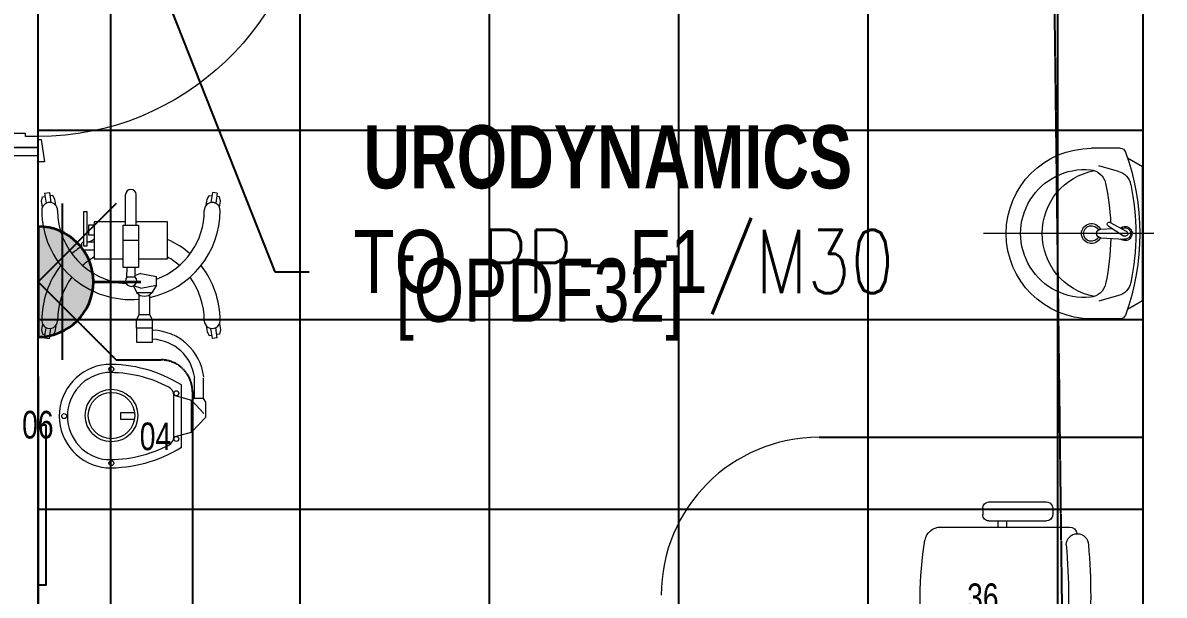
# Model space of a CAD drawing. Extents: x -178977 to 231842, y -29287 to 19916.
# Drawn here: x 34927 to 38543, y -11303 to -9490 of the extents above; entities that cross this region are included whole.
import ezdxf
from ezdxf import colors
from ezdxf.entities.mleader import LeaderData, LeaderLine
from ezdxf.enums import TextEntityAlignment as Align
from ezdxf.math import Vec2, Vec3

# ---------------------------------------------------------------- set-up
doc = ezdxf.new("R2010")
doc.units = 0
doc.header["$LTSCALE"] = 0.25
doc.linetypes.add('DASHDOT', pattern=[25.4, 12.7, -6.35, 0, -6.35])
doc.linetypes.add('HIDDEN', pattern=[9.525, 6.35, -3.175])
for name, color, linetype, lineweight in [('01-First Floor-FUR$0$72_EGR_BASE_TEXT', 252, 'Continuous', 5), ('01-First Floor-FUR$0$72_EGR_EQP_TAG', 142, 'Continuous', 5), ('01-First Floor-FUR$0$LOADING', 253, 'Continuous', 5), ('01-First Floor-FUR$0$SANIT', 250, 'Continuous', 5), ('01-First Floor-FUR$0$Walls', 251, 'Continuous', 5), ('01-First Floor-FUR$0$Wooden Joinery', 251, 'Continuous', 5), ('E-LITE-CIRC', 6, 'Continuous', 25), ('E-LITE-CLNG-CNDT', 6, 'DASHDOT', 35), ('E-LITE-EXIT-NUMB', 6, 'Continuous', 25), ('E-POWR-FLOR-CNDT', 6, 'HIDDEN', 25), ('E-POWR-WALL @ 100', 4, 'Continuous', 35)]:
    doc.layers.add(name, color=color, linetype=linetype, lineweight=lineweight)
doc.layers.add('01-First Floor-FUR$0$FALSE CEILING', color=251, linetype='Continuous')
doc.layers.add('01-First Floor-FUR$0$X-WHITE glass', color=255, linetype='Continuous')
doc.styles.add('01-First Floor-FUR$0$X3G_ENTITY_257CFD', font='swisscl.ttf', dxfattribs={"height": 200})
doc.styles.add('01-First Floor-FUR$0$X3G_ENTITY_9EC9', font='swisscl.ttf', dxfattribs={"height": 0.2})
doc.styles.add('01-First Floor-FUR$0$X3G_ENTITY_9F38', font='swisscl.ttf', dxfattribs={"height": 0.2})
doc.styles.add('DC_SIMPLEX', font='SIMPLEX.shx', dxfattribs={"width": 0.7})

# ---------------------------------------------------------------- blocks, each defined once
blk = doc.blocks.new('01-First Floor-FUR$0$A$C72370EFE')
at = {"layer": '01-First Floor-FUR$0$Wooden Joinery'}
for p, q in [((-0.01, -0.03), (-0.01, -0.07)), ((0, -0.03), (-0.01, -0.03)), ((0.04, -0.03), (0.05, -0.03)), ((0.05, -0.03), (0.05, -0.07)), ((-0.05, -0.07), (-0.05, -0.16)), ((-0.03, -0.07), (-0.03, -0.16)), ((-0.01, -0.04), (-0.02, -0.04)), ((-0.01, -0.06), (-0.02, -0.06)), ((0, -0.07), (-0.01, -0.07)), ((0.04, -0.07), (0.05, -0.07)), ((0.05, -0.04), (0.06, -0.04)), ((0.05, -0.06), (0.06, -0.06)), ((0.07, -0.07), (0.07, -0.16)), ((0.09, -0.07), (0.09, -0.16)), ((-0.01, -0.17), (-0.02, -0.17)), ((-0.01, -0.17), (-0.01, -0.19)), ((0.05, -0.17), (0.06, -0.17)), ((0.05, -0.17), (0.05, -0.19)), ((-0.01, -0.19), (-0.02, -0.19)), ((0.05, -0.19), (0.06, -0.19))]:
    blk.add_line(p, q, dxfattribs=at)
for centre, radius, start, end in [((-0.02, -0.07), 0.03, 90, 180), ((-0.02, -0.07), 0.01, 90, 180), ((0.06, -0.07), 0.03, 0, 90), ((0.06, -0.07), 0.01, 0, 90), ((-0.02, -0.16), 0.03, 180, 270), ((-0.02, -0.16), 0.01, 180, 270), ((0.06, -0.16), 0.01, 270, 0), ((0.06, -0.16), 0.03, 270, 0)]:
    blk.add_arc(centre, radius, start, end, dxfattribs=at)
blk = doc.blocks.new('01-First Floor-FUR$0$A$C5DAD61B4')
at = {"layer": '01-First Floor-FUR$0$Wooden Joinery'}
for points in [[(80, 959.1), (80, 969.1), (10, 979.1), (10, 959.1)], [(940, 959.1), (940, 969.1), (1010, 979.1), (1010, 959.1)], [(70, 859.1), (70, 849.1), (0, 839.1), (0, 859.1)], [(120, 859.1), (120, 0), (80, 0), (80, 859.1)], [(950, 859.1), (950, 849.1), (1020, 839.1), (1020, 859.1)]]:
    blk.add_lwpolyline(points, close=True, dxfattribs=at)
for points in [[(45, 859.1), (45, 959.1), (20, 959.1), (20, 859.1), (45, 859.1)], [(45, 859.1), (80, 859.1), (80, 899.1), (90, 899.1), (90, 959.1), (45, 959.1), (45, 859.1)], [(975, 859.1), (940, 859.1), (940, 899.1), (930, 899.1), (930, 959.1), (975, 959.1), (975, 859.1)], [(975, 859.1), (975, 959.1), (1000, 959.1), (1000, 859.1), (975, 859.1)]]:
    blk.add_lwpolyline(points, dxfattribs=at)
blk.add_arc((80, 859.1), 860, 272.666, 0, dxfattribs=at)
at = {"layer": '01-First Floor-FUR$0$Wooden Joinery', "xscale": 999.9999999998854, "yscale": 999.9999999998854, "zscale": 999.9999999998854, "rotation": 180}
blk.add_blockref('01-First Floor-FUR$0$A$C72370EFE', (120, 0), dxfattribs=at)
blk = doc.blocks.new('01-First Floor-FUR$0$mobile light')
at = {"layer": '01-First Floor-FUR$0$LOADING'}
for p, q in [((1882.58, -498.29), (1882.35, -499.8)), ((1882.58, -498.29), (1885.78, -498.78)), ((1883.78, -497.56), (1883.65, -498.45)), ((1885.1, -497.29), (1883.78, -497.56)), ((1887.04, -497.59), (1885.1, -497.29)), ((1923.94, -497.59), (1925.88, -497.29)), ((1928.41, -498.29), (1925.2, -498.78)), ((1925.88, -497.29), (1927.2, -497.56)), ((1927.2, -497.56), (1927.33, -498.45)), ((1928.41, -498.29), (1928.63, -499.8)), ((1882.35, -499.8), (1885.55, -500.28)), ((1883.28, -500.85), (1883.42, -499.96)), ((1884.47, -501.5), (1883.28, -500.85)), ((1886.4, -501.79), (1884.47, -501.5)), ((1924.58, -501.79), (1926.52, -501.5)), ((1928.63, -499.8), (1925.43, -500.28)), ((1926.52, -501.5), (1927.7, -500.85)), ((1927.7, -500.85), (1927.56, -499.96)), ((1948.76, -501.94), (1947.59, -502.62)), ((1948.15, -506.5), (1952.41, -502.55)), ((1953.47, -501.94), (1948.76, -501.94)), ((1958.23, -506.5), (1953.47, -501.94)), ((1947.59, -502.62), (1941.09, -502.62)), ((1947.59, -505.45), (1941.09, -505.45)), ((1947.59, -502.62), (1947.59, -505.45)), ((1947.59, -505.45), (1948.15, -506.5)), ((1963.08, -509.67), (1943.3, -509.67)), ((1946.6, -512.08), (1948.15, -506.5)), ((1958.23, -506.5), (1948.15, -506.5)), ((1959.78, -512.08), (1958.23, -506.5)), ((1959.78, -512.08), (1946.6, -512.08)), ((1908.01, -522.53), (1909, -517.55)), ((1911.69, -517.55), (1909, -517.55)), ((1912.69, -522.53), (1911.69, -517.55)), ((1911.69, -517.55), (1914.17, -518.99)), ((1914.17, -518.99), (1914.17, -523.77)), ((1921.08, -519.69), (1914.74, -519.69)), ((1922.73, -518.8), (1921.08, -519.69)), ((1921.08, -519.69), (1921.08, -523.01)), ((1921.08, -519.69), (1921.08, -523.01)), ((1925.38, -518.8), (1922.73, -518.8)), ((1892.68, -523.97), (1883.05, -523.97)), ((1892.68, -528.06), (1892.68, -523.24)), ((1892.68, -523.24), (1906.16, -523.24)), ((1897.5, -528.06), (1897.5, -523.24)), ((1906.16, -523.24), (1906.16, -528.06)), ((1909.15, -524.25), (1906.16, -524.32)), ((1908.01, -522.53), (1908.62, -524.28)), ((1909.15, -524.25), (1909.15, -526.94)), ((1912.69, -522.53), (1911.9, -524.78)), ((1911.9, -524.78), (1914.17, -523.77)), ((1921.08, -523.01), (1914.77, -523.01)), ((1922.73, -523.93), (1921.08, -523.04)), ((1925.38, -523.93), (1922.73, -523.93)), ((1892.68, -527.34), (1883.05, -527.34)), ((1909.15, -526.94), (1906.16, -526.87)), ((1906.16, -528.06), (1892.68, -528.06)), ((1886.4, -549.48), (1884.47, -549.77)), ((1924.58, -549.48), (1926.52, -549.77)), ((1882.35, -551.47), (1885.55, -550.99)), ((1882.58, -552.98), (1882.35, -551.47)), ((1882.58, -552.98), (1885.78, -552.5)), ((1884.47, -549.77), (1883.28, -550.42)), ((1883.28, -550.42), (1883.42, -551.31)), ((1883.78, -553.71), (1883.65, -552.82)), ((1928.41, -552.98), (1925.2, -552.5)), ((1928.63, -551.47), (1925.43, -550.99)), ((1926.52, -549.77), (1927.7, -550.42)), ((1927.2, -553.71), (1927.33, -552.82)), ((1927.7, -550.42), (1927.56, -551.31)), ((1928.41, -552.98), (1928.63, -551.47)), ((1885.1, -553.98), (1883.78, -553.71)), ((1887.04, -553.69), (1885.1, -553.98)), ((1923.94, -553.69), (1925.88, -553.98)), ((1925.88, -553.98), (1927.2, -553.71))]:
    blk.add_line(p, q, dxfattribs=at)
for points in [[(1903.33, -523.24), (1903.33, -514.02), (1891.61, -514.02), (1891.61, -523.97)], [(1891.61, -527.34), (1891.61, -537.34), (1903.33, -537.34), (1903.33, -528.06)], [(1954.27, -524.55), (1954.27, -528.82), (1952.05, -528.82), (1952.05, -524.5)], [(1892.74, -537.34), (1892.74, -539.04), (1895.76, -539.04), (1895.76, -537.34)], [(1898.05, -537.34), (1898.05, -539.5)], [(1898.05, -540.63), (1898.05, -540.87), (1898.53, -541.35), (1900.02, -541.35), (1900.5, -540.87), (1900.5, -537.34)]]:
    blk.add_lwpolyline(points, dxfattribs=at)
for points in [[(1929.78, -518.8), (1925.38, -518.8), (1925.38, -523.93), (1929.78, -523.93)], [(1899.3, -539.5), (1888.5, -539.5), (1888.5, -540.63), (1899.3, -540.63)]]:
    blk.add_lwpolyline(points, close=True, dxfattribs=at)
for centre, radius in [((1945.96, -511.25), 0.793), ((1960.42, -511.25), 0.793), ((1953.01, -531.79), 8.32), ((1953.01, -531.79), 7.35), ((1938.31, -531.85), 0.793), ((1968.07, -531.85), 0.793), ((1953.19, -546.77), 0.793)]:
    blk.add_circle(centre, radius, dxfattribs=at)
for centre, radius, start, end in [((1888.02, -499.89), 2.5, 90, 270), ((1888.02, -525.64), 28.25, 12.1463, 90), ((1922.96, -525.64), 28.25, 90, 128.2073), ((1922.96, -499.89), 2.5, 270, 90), ((1888.02, -525.64), 23.25, 20.3387, 90), ((1922.96, -525.64), 23.25, 90, 126.3743), ((1942.82, -519.31), 16.86, 97.1293, 177.6115), ((1942.82, -519.31), 13.97, 97.1293, 177.6115), ((1922.96, -525.64), 28.25, 138.4974, 155.7305), ((1980.13, -532.49), 43.32, 148.2167, 181.2501), ((1926.25, -532.49), 43.32, 358.7499, 31.7833), ((1922.96, -525.64), 23.25, 138.7224, 150.0382), ((1946.6, -514.96), 2.89, 90, 152.4092), ((1959.78, -514.96), 2.89, 27.5908, 90), ((1980.13, -532.49), 40.72, 152.4092, 181.2501), ((1926.25, -532.49), 40.72, 358.7499, 27.5908), ((1911.94, -521.38), 3.27, 313.0112, 46.9888), ((1883.05, -525.65), 1.68, 90, 270), ((1888.02, -525.64), 28.25, 270, 5.3386), ((1910.32, -525.6), 1.78, 229.0673, 130.9327), ((1888.02, -525.64), 23.25, 270, 356.3184), ((1953.19, -531.93), 16.44, 185.2361, 354.7639), ((1953.19, -531.93), 13.84, 185.2361, 354.7639), ((1922.96, -525.64), 28.25, 204.483, 208.105), ((1922.96, -525.64), 23.25, 210.2349, 221.2776), ((1922.96, -525.64), 28.25, 213.7985, 221.5026), ((1922.96, -525.64), 23.25, 233.6257, 270), ((1888.02, -551.39), 2.5, 90, 270), ((1922.96, -525.64), 28.25, 231.7927, 270), ((1922.96, -551.39), 2.5, 270, 90)]:
    blk.add_arc(centre, radius, start, end, dxfattribs=at)
blk = doc.blocks.new('01-First Floor-FUR$0$GF21018-P')
at = {"color": 0}
for p, q in [((-0.2207, 0.4756), (-0.2207, 0.0675)), ((-0.2806, 0.3422), (-0.2598, 0.3422)), ((-0.3002, 0.3226), (-0.3002, 0.14)), ((-0.2402, 0.3226), (-0.2402, 0.14)), ((-0.2402, 0.2937), (-0.2207, 0.2937)), ((-0.2402, 0.2671), (-0.2207, 0.2671)), ((-0.2806, 0.1204), (-0.2598, 0.1204))]:
    blk.add_line(p, q, dxfattribs=at)
for centre, radius, start, end in [((-0.1707, 0.4756), 0.05, 99.6329, 180), ((-0.0001, -0.5295), 1.0695, 80.3671, 99.6329), ((-0.2806, 0.3226), 0.0196, 90, 180), ((-0.2598, 0.3226), 0.0196, 360, 90), ((-0.2806, 0.14), 0.0196, 180, 270), ((-0.2598, 0.14), 0.0196, 270, 360), ((-0.1643, 0.0425), 0.0351, 90, 270), ((0, 1.8467), 1.7767, 264.6946, 275.3053), ((-0.1957, 0.0675), 0.025, 180, 261.4721), ((0, 1.8314), 1.8314, 264.8532, 275.147)]:
    blk.add_arc(centre, radius, start, end, dxfattribs=at)
blk = doc.blocks.new('01-First Floor-FUR$0$lav-manta 60')
at = {"layer": '01-First Floor-FUR$0$SANIT'}
for p, q in [((-0.2658, -0.0529), (-0.2358, 0)), ((-0.2358, 0), (0.2358, 0)), ((0, 0.04), (0, -0.56)), ((0.2658, -0.0529), (0.2358, 0)), ((-0.3, -0.0789), (-0.3, -0.18)), ((-0.015, -0.1473), (-0.0199, -0.064)), ((0.0274, -0.121), (-0.0078, -0.0673)), ((0.0389, -0.1142), (0.0087, -0.0575)), ((0.0191, -0.077), (0.0199, -0.064)), ((0.3, -0.0789), (0.3, -0.18)), ((-0.2185, -0.0841), (-0.2383, -0.1537)), ((0.015, -0.1473), (0.0174, -0.1057)), ((0.2185, -0.0841), (0.2383, -0.1537))]:
    blk.add_line(p, q, dxfattribs=at)
for centre, radius, start, end in [((0, -0.8557), 0.8457, 70.1771, 109.8229), ((0, -0.8696), 0.8457, 78.1914, 101.8086), ((0, -0.0617), 0.025, 320.7474, 220.368), ((-0.28, -0.0789), 0.02, 109.8229, 180), ((-0.1608, -0.1006), 0.06, 101.8086, 164.0794), ((0, -0.0617), 0.02, 353.2671, 186.682), ((0, -0.0617), 0.00966, 25.4127, 215.9577), ((0.1608, -0.1006), 0.06, 15.9206, 78.1914), ((0.28, -0.0789), 0.02, 0, 70.1771), ((0, -0.9572), 0.8457, 91.1572, 102.0883), ((0, -0.9572), 0.8457, 88.5486, 88.844), ((0.0332, -0.1176), 0.00666, 210.6852, 30.6852), ((0, -0.9572), 0.8457, 77.9117, 87.4274), ((-0.1645, -0.189), 0.06, 102.0883, 174.8142), ((0, -0.18), 0.035, 115.3106, 64.6894), ((0, -0.18), 0.0275, 117.1496, 62.8504), ((0, -0.1473), 0.015, 180, 0), ((0.1645, -0.189), 0.06, 5.1858, 77.9117), ((0, -0.18), 0.3, 180, 0), ((0, -0.2039), 0.2252, 174.8142, 5.1858), ((0, -0.1282), 0.2252, 190.6097, 349.3903)]:
    blk.add_arc(centre, radius, start, end, dxfattribs=at)
blk = doc.blocks.new('01-First Floor-FUR')
at = {"layer": '01-First Floor-FUR$0$FALSE CEILING', "linetype": 'Continuous'}
for p, q in [((35206, -12830), (35206, -8830)), ((35806, -12830), (35806, -8830)), ((36406, -12830), (36406, -8830)), ((37006, -12830), (37006, -8830)), ((37606, -12830), (37606, -8830)), ((38206, -12830), (38206, -8830)), ((34976, -9830), (38476, -9830)), ((34976, -10430), (38476, -10430)), ((34976, -11030), (38476, -11030))]:
    blk.add_line(p, q, dxfattribs=at)
at = {"layer": '01-First Floor-FUR$0$FALSE CEILING'}
blk.add_line((37449.9, -10802.6, -0.1), (38476, -10802.6, -0.1), dxfattribs=at)
blk.add_lwpolyline([(34976, -12830), (34976, -10710), (34976, -10710), (34976, -8830), (38476, -8830), (38476, -12830), (34976, -12830)], dxfattribs=at)
at = {"layer": '01-First Floor-FUR$0$FALSE CEILING', "elevation": -0.1}
blk.add_lwpolyline([(35001, -10764.4), (34976, -10764.4), (34976, -11270.4), (35001, -11270.4), (35001, -10764.4)], dxfattribs=at)
at = {"layer": '01-First Floor-FUR$0$LOADING'}
blk.add_line((37449.9, -10802.6, -0.1), (38476, -10802.6, -0.1), dxfattribs=at)
at = {"layer": '01-First Floor-FUR$0$LOADING', "elevation": -0.1}
blk.add_lwpolyline([(35001, -10764.4), (34976, -10764.4), (34976, -11270.4), (35001, -11270.4), (35001, -10764.4)], dxfattribs=at)
at = {"layer": '01-First Floor-FUR$0$LOADING', "extrusion": (-2.24007e-05, -9.13278e-07, 1)}
blk.add_arc((37449.9, -11302.6, -0.9), 500, 90, 180, dxfattribs=at)
at = {"layer": '01-First Floor-FUR$0$Walls'}
for p, q in [((38476, -8830), (38476, -12830)), ((34876, -9910), (34976, -9910)), ((34976, -9910), (34976, -10610))]:
    blk.add_line(p, q, dxfattribs=at)
at = {"layer": '01-First Floor-FUR$0$X-WHITE glass', "color": 253, "lineweight": 30, "ltscale": 6, "true_color": 0x9898cc}
blk.add_line((34976, -12830), (34976, -10610), dxfattribs=at)
at = {"layer": '01-First Floor-FUR$0$LOADING', "xscale": 10, "yscale": 10, "zscale": 10, "rotation": 269.9999999999999}
blk.add_blockref('01-First Floor-FUR$0$mobile light', (40526.4, 8796.3, -0.2), dxfattribs=at)
at = {"layer": '01-First Floor-FUR$0$LOADING', "extrusion": (7.77426e-06, 2.24021e-05, 1), "xscale": -1000, "yscale": 1000, "zscale": 1000, "rotation": 90.00141075505213}
blk.add_blockref('01-First Floor-FUR$0$GF21018-P', (38310.6, -11307.6, -0.1), dxfattribs=at)
at = {"layer": '01-First Floor-FUR$0$SANIT', "xscale": -900.000000000201, "yscale": 900.000000000201, "zscale": 900.000000000201, "rotation": 270}
blk.add_blockref('01-First Floor-FUR$0$lav-manta 60', (38474.9, -10157.3), dxfattribs=at)
at = {"layer": '01-First Floor-FUR$0$Wooden Joinery', "xscale": -1, "rotation": 90}
blk.add_blockref('01-First Floor-FUR$0$A$C5DAD61B4', (35835.1, -8910), dxfattribs=at)
at = {"layer": '01-First Floor-FUR$0$72_EGR_BASE_TEXT', "char_height": 200, "attachment_point": 2}
for s, insert, style in [('{\\fSwis721 LtCn BT|b1|i0|c0|p34;URODYNAMICS}', (36780.6, -9814.3, 0), '01-First Floor-FUR$0$X3G_ENTITY_9EC9'), ('[OPDF32]', (36564.5, -10236.6, 0), '01-First Floor-FUR$0$X3G_ENTITY_9F38')]:
    blk.add_mtext(s, dxfattribs=dict(at, insert=insert, style=style))
at = {"layer": '01-First Floor-FUR$0$72_EGR_EQP_TAG', "char_height": 87.47, "attachment_point": 2, "style": '01-First Floor-FUR$0$X3G_ENTITY_257CFD'}
for s, insert in [('06', (34975.1, -10719, -0.1)), ('04', (35347.8, -10755.9, -0.2)), ('36', (37969, -11265.5, -0.1))]:
    blk.add_mtext(s, dxfattribs=dict(at, insert=insert))
blk = doc.blocks.new('*U163')
h = blk.add_hatch(color=253)
edge = h.paths.add_edge_path()
edge.add_line((-1.75, 0), (1.75, 0))
edge.add_arc((0, 0), 1.75, 180, 360, ccw=False)
blk.add_line((0, -1.75), (0, -3.25))
blk.add_lwpolyline([(-1.75, 0, 1), (1.75, 0)], format="xyb", close=True)
at = {"layer": 'Defpoints'}
for p, q in [((-2.475, -2.475), (0, 0)), ((2.475, -2.475), (0, 0)), ((2.475, -0.758), (-2.475, -0.758))]:
    blk.add_line(p, q, dxfattribs=at)
at = {"layer": 'E-LITE-EXIT-NUMB', "style": 'DC_SIMPLEX', "width": 0.7, "flags": 8}
blk.add_attdef('TYPE', text='', height=2, rotation=360, dxfattribs=at).set_placement((-2.682, 5.238), align=Align.RIGHT)
blk.add_attdef('CIRCUIT', (2.682, 5.238), '', height=2, rotation=360, dxfattribs=at)
blk = doc.blocks.new('ARR0W')
at = {"color": 45}
blk.add_ellipse((0, 0), major_axis=(0.4, 0), ratio=0.4, dxfattribs=at)
at = {"color": 45, "ltscale": 0.5}
blk.add_solid([(-1.4, 0.167), (-0.4, 0), (-1.4, -0.167)], dxfattribs=at)

msp = doc.modelspace()

# ---------------------------------------------------------------- linework, layer by layer
at = {"layer": 'E-POWR-FLOR-CNDT'}
for points in [[(38352.3, -12129.8), (38228.5, -12006.1), (38161.4, -6603.7, -0.202144), (38190.7, -6531.8), (38352.3, -6370.2)], [(35099.7, -10433.7), (35223.5, -10557.5), (35364.8, -10557.5, -0.414214), (35464.8, -10657.5), (35464.8, -12706.3)]]:
    msp.add_lwpolyline(points, format="xyb", dxfattribs=at)

# ---------------------------------------------------------------- block references
at = {"layer": 'E-LITE-CLNG-CNDT'}
msp.add_blockref('01-First Floor-FUR', (0, 0), dxfattribs=at)
at = {"layer": 'E-POWR-WALL @ 100', "xscale": 100, "yscale": 100, "zscale": 100, "rotation": 90.00000000000001}
msp.add_blockref('*U163', (34976, -10310), dxfattribs=at)

# ---------------------------------------------------------------- leaders
at = {"layer": 'E-LITE-CIRC'}
ml = msp.add_multileader_mtext('Standard', dxfattribs=at)
ml.set_content('{\\Fdc_el_romans|c0;\\W0.8;TO\\Fromans|c0; \\Fsimplex|c0;PP-\\Fdc_el_romans|c0;F1\\Fsimplex|c0;/M24}', color=256, style='DC_SIMPLEX')
ml.set_leader_properties()
ml.set_arrow_properties(name='ARR0W')
ml.build(insert=Vec2(0, 0))
ml.multileader.update_dxf_attribs({"dogleg_length": 200, "arrow_head_size": 140, "scale": 100})
ctx = ml.context
ctx.base_point, ctx.scale, ctx.char_height, ctx.arrow_head_size, ctx.landing_gap_size, ctx.plane_origin, ctx.plane_x_axis, ctx.plane_y_axis = Vec3(23065.5, -9565.8, 0), 100, 200, 140, 140, Vec3(34637.9, -15185.5, 0), Vec3(1, 0.000001, 0), Vec3(-0.000001, 1, 0)
notes = []
notes.append((ctx, [(0, (1, 1, 0), (22956.7, -9565.8, 0), (1, 0.000001, 0), 108.8, [(0, [(22294.3, -8975, 0)], 0, [])])]))
ctx.mtext.insert, ctx.mtext.text_direction, ctx.mtext.rotation, ctx.mtext.width, ctx.mtext.flow_direction = Vec3(23205.5, -9432.5, 0), Vec3(1, 0.000001, 0), 0.000001, 2086.364, 5
ml = msp.add_multileader_mtext('Standard', dxfattribs=at)
ml.set_content('{\\Fdc_el_romans|c0;\\W0.8;TO\\Fromans|c0; \\Fsimplex|c0;PP-\\Fdc_el_romans|c0;F1\\Fsimplex|c0;/M30}', color=256, style='DC_SIMPLEX')
ml.set_leader_properties()
ml.set_arrow_properties(name='ARR0W')
ml.build(insert=Vec2(0, 0))
ml.multileader.update_dxf_attribs({"dogleg_length": 200, "arrow_head_size": 140, "scale": 100})
ctx = ml.context
ctx.base_point, ctx.scale, ctx.char_height, ctx.arrow_head_size, ctx.landing_gap_size, ctx.plane_origin, ctx.plane_x_axis, ctx.plane_y_axis = Vec3(35834.7, -10279.1, -0.1), 100, 200, 140, 140, Vec3(49265.8, -15214.3, -0.1), Vec3(1, 0.000001, 0), Vec3(-0.000001, 1, 0)
notes.append((ctx, [(0, (1, 1, 0), (35725.9, -10279.1, -0.1), (1, 0.000001, 0), 108.8, [(0, [(35225.5, -9012, -0.1)], 0, [])])]))
ctx.mtext.insert, ctx.mtext.text_direction, ctx.mtext.rotation, ctx.mtext.flow_direction = Vec3(35974.7, -10145.8, -0.1), Vec3(1, 0.000001, 0), 0.000001, 5
for ctx, leaders in notes:
    for number, flags, end, landing, length, lines in leaders:
        leader = LeaderData()
        leader.index, (leader.has_last_leader_line, leader.has_dogleg_vector, leader.attachment_direction) = number, flags
        leader.last_leader_point, leader.dogleg_vector, leader.dogleg_length = Vec3(end), Vec3(landing), length
        for number, points, colour, breaks in lines:
            line = LeaderLine()
            line.index, line.vertices, line.color, line.breaks = number, Vec3.list(points), colors.encode_raw_color(colour), breaks
            leader.lines.append(line)
        ctx.leaders.append(leader)

doc.saveas('drawing.dxf')
